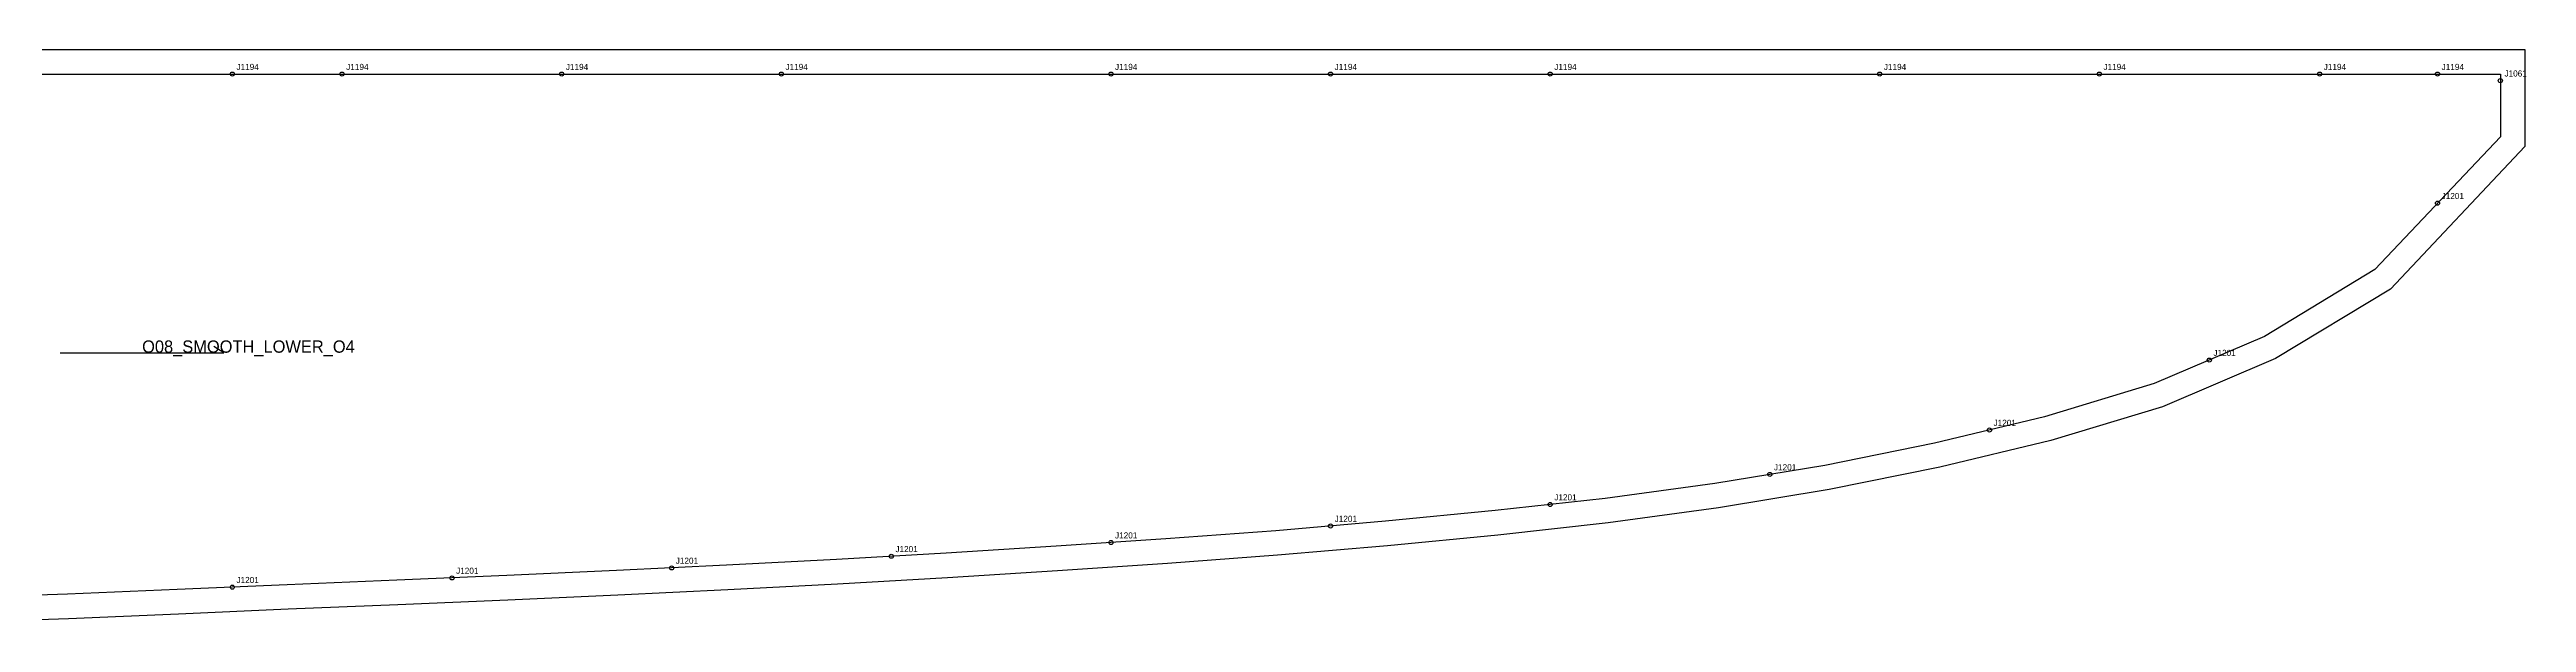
# Model space of a CAD drawing. Header units: millimetres. Extents: x -12 to 2315, y -271 to 12.
# Drawn here: x 1105 to 2315, y -268 to 12 of the extents above; entities that cross this region are included whole.
import ezdxf

# ---------------------------------------------------------------- set-up
doc = ezdxf.new("R2010")
doc.units = ezdxf.units.MM
for name, color, linetype in [('CUT', 1, 'Continuous'), ('GRAIN', 3, 'Continuous'), ('LABEL', 7, 'Continuous'), ('NOTCH', 2, 'Continuous'), ('SEW', 5, 'Continuous')]:
    doc.layers.add(name, color=color, linetype=linetype)

msp = doc.modelspace()

# ---------------------------------------------------------------- linework, layer by layer
at = {"layer": 'CUT'}
msp.add_lwpolyline([(1060.3, 12), (1114, 12), (1167.6, 12), (1221.3, 12), (1274.9, 12), (1328.6, 12), (1382.2, 12), (1435.9, 12), (1489.6, 12), (1543.2, 12), (1596.9, 12), (1650.5, 12), (1704.2, 12), (1757.8, 12), (1811.5, 12), (1865.1, 12), (1918.8, 12), (1972.4, 12), (2026.1, 12), (2079.8, 12), (2133.4, 12), (2187.2, 12), (2241.1, 12), (2314.5, 12), (2314.5, -6.4), (2314.5, -12.7), (2314.5, -18.9), (2314.5, -24.9), (2314.5, -35.4), (2248.8, -105.1), (2192.7, -139), (2137.5, -162.6), (2082.9, -179.1), (2028.7, -192.2), (1974.6, -203.1), (1920.6, -212), (1866.6, -219.3), (1812.7, -225.4), (1758.9, -230.6), (1705.1, -235.1), (1651.4, -239.2), (1597.6, -242.8), (1543.9, -246.2), (1490.2, -249.3), (1436.5, -252.1), (1382.8, -254.7), (1329.1, -257.1), (1275.4, -259.4), (1221.8, -261.6), (1168.2, -264), (1114.4, -266.3), (1060.6, -268.1)], dxfattribs=at)
at = {"layer": 'GRAIN'}
for p, q in [((1110.4, -136.2), (1190.4, -136.2)), ((1190.4, -136.2), (1185.4, -133.2))]:
    msp.add_line(p, q, dxfattribs=at)
at = {"layer": 'NOTCH'}
for centre in [(1194.5, 0), (1248.1, 0), (1355.4, 0), (1462.7, 0), (1623.7, 0), (1731, 0), (1838.3, 0), (1999.3, 0), (2106.6, 0), (2214.2, 0), (2271.8, 0), (2302.5, -3.2), (2271.8, -63.1), (2160.3, -139.8), (2052.9, -174), (1945.6, -195.7), (1838.3, -210.4), (1623.7, -229), (1731, -220.9), (1409.1, -241.4), (1516.4, -235.7), (1194.5, -250.8), (1301.8, -246.3)]:
    msp.add_circle(centre, 1, dxfattribs=at)
at = {"layer": 'SEW'}
msp.add_lwpolyline([(1060.3, 0), (1114, 0), (1167.6, 0), (1221.3, 0), (1274.9, 0), (1328.6, 0), (1382.2, 0), (1435.9, 0), (1489.6, 0), (1543.2, 0), (1596.9, 0), (1650.5, 0), (1704.2, 0), (1757.8, 0), (1811.5, 0), (1865.1, 0), (1918.8, 0), (1972.4, 0), (2026.1, 0), (2079.8, 0), (2133.4, 0), (2187.2, 0), (2241.1, 0), (2302.5, 0), (2302.5, -6.4), (2302.5, -12.7), (2302.5, -18.9), (2302.5, -24.9), (2302.5, -30.6), (2241.1, -95.6), (2187.2, -128.3), (2133.4, -151.3), (2079.8, -167.5), (2026.1, -180.5), (1972.4, -191.3), (1918.8, -200.2), (1865.1, -207.4), (1811.5, -213.4), (1757.8, -218.6), (1704.2, -223.2), (1650.5, -227.2), (1596.9, -230.8), (1543.2, -234.2), (1489.6, -237.3), (1435.9, -240.1), (1382.2, -242.7), (1328.6, -245.1), (1274.9, -247.4), (1221.3, -249.6), (1167.6, -252), (1114, -254.3), (1060.3, -256.1)], dxfattribs=at)

# ---------------------------------------------------------------- texts
at = {"layer": 'LABEL'}
for s, height, p in [('J1194', 3, (1196.5, 2)), ('J1194', 3, (1250.1, 2)), ('J1194', 3, (1357.4, 2)), ('J1194', 3, (1464.7, 2)), ('J1194', 3, (1625.7, 2)), ('J1194', 3, (1733, 2)), ('J1194', 3, (1840.3, 2)), ('J1194', 3, (2001.3, 2)), ('J1194', 3, (2108.6, 2)), ('J1194', 3, (2216.2, 2)), ('J1194', 3, (2273.8, 2)), ('J1061', 3, (2304.5, -1.2)), ('J1201', 3, (2273.8, -61.1)), ('O08_SMOOTH_LOWER_O4', 6, (1150.4, -136.2)), ('J1201', 3, (2162.3, -137.8)), ('J1201', 3, (2054.9, -172)), ('J1201', 3, (1947.6, -193.7)), ('J1201', 3, (1840.3, -208.4)), ('J1201', 3, (1733, -218.9)), ('J1201', 3, (1625.7, -227)), ('J1201', 3, (1303.8, -244.3)), ('J1201', 3, (1411.1, -239.4)), ('J1201', 3, (1518.4, -233.7)), ('J1201', 3, (1196.5, -248.8))]:
    msp.add_text(s, height=height, dxfattribs=at).set_placement(p)

doc.saveas('drawing.dxf')
